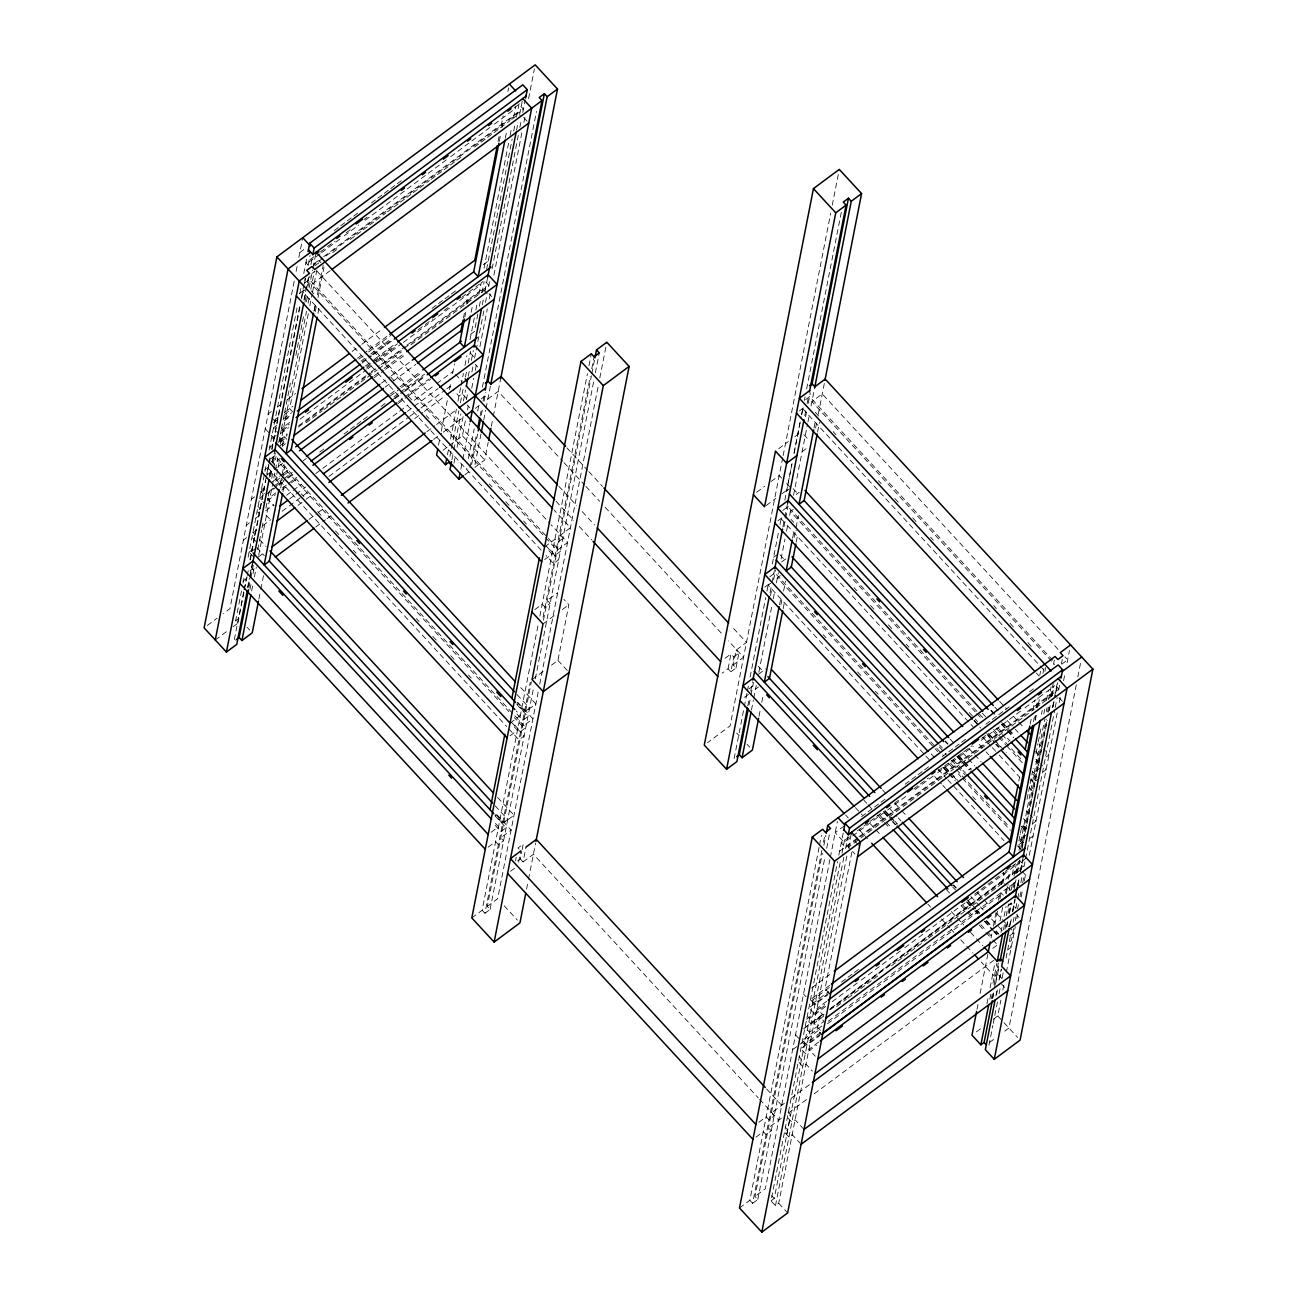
<?xml version="1.0" encoding="UTF-8"?>
<svg xmlns="http://www.w3.org/2000/svg" width="1297" height="1297" viewBox="0 0 1297 1297"><rect width="100%" height="100%" fill="white"/><g stroke="black" fill="none" stroke-linecap="round" stroke-linejoin="round"><path stroke-width="0.75" stroke-dasharray="5 3.75" d="M294.176 281.319L229.942 608.666L223.489 613.465M296.121 271.397L297.289 265.447M298.845 257.519L302.736 237.675M233.038 626.759L237.87 623.16L235.649 620.744L241.485 590.978M243.042 583.05L244.598 575.106M248.1 557.256L266.631 462.818M269.111 450.124L297.645 304.714M299.866 293.398L301.131 286.913M303.757 273.554L306.611 259.027M243.706 591.74L233.979 641.334L236.557 639.421M244.095 589.762L246.43 577.862M249.932 559.996L266.436 475.853M266.825 473.859L268.657 464.569M268.998 462.786L270.165 456.836M271.721 448.908L299.85 305.525M301.407 297.613L305.2 278.288M237.87 623.16L244.095 591.416M244.485 589.422L247.046 576.679M247.208 575.544L248.602 568.735M250.337 559.672L265.901 480.312M266.29 478.334L269.014 464.439M269.225 463.596L270.57 456.512M271.965 449.702L299.98 306.87M301.536 298.926L303.271 289.863M304.649 283.054L305.606 277.947M308.151 265.204L310.096 255.282M247.5 587.881L249.446 577.959M249.835 575.981L252.169 564.065M269.192 477.345L270.862 468.849M272.224 461.829L273.586 454.955M303.936 300.207L308.605 276.407M310.94 264.507L312.528 256.433M248.051 586.828L249.608 578.9M249.997 576.906L252.769 562.752M269.841 475.723L271.008 469.773M272.419 462.575L274.607 451.453M304.487 299.169L306.043 291.225M306.432 289.247L308.816 277.088M248.862 587.898L250.418 579.97M250.807 577.976L253.337 565.152M270.668 476.81L271.997 470.017M273.391 462.916L275.337 452.993M304.925 302.217L306.578 293.77M308.038 286.345L310.096 275.791M249.948 589.438L251.115 583.488M253.061 573.582L254.617 565.638M257.73 549.766L261.621 529.922M262.01 527.944L263.178 521.994M265.901 508.165L267.863 498.194M268.252 496.2L269.419 490.25M271.754 478.35L273.31 470.406M273.699 468.428L276.034 456.528M278.758 442.634L281.092 430.734M281.481 428.756L282.649 422.79M284.205 414.862L283.038 420.812L289.636 415.818M284.594 412.884L290.431 383.118M295.878 355.346L297.045 349.396M297.435 347.401L300.547 331.529M300.936 329.551L302.104 323.601M302.493 321.624L303.66 315.674M306.384 301.779L307.551 295.829M309.108 287.885L312.609 270.035M312.999 268.057L315.755 254.034M251.65 590.929L252.818 584.979M254.374 577.035L256.32 567.113M258.67 555.213L275.013 471.897M275.402 469.903L277.736 458.003M280.46 444.109L306.53 311.199M308.102 303.255L309.27 297.305M310.826 289.377L314.344 271.381M277.736 469.465L275.823 479.16L280.298 483.992L281.806 476.242M278.109 467.52L279.633 459.77M282.292 446.2L284.205 436.505L287.545 440.121M308.297 313.696L289.653 408.668L294.127 413.516M309.837 305.784L312.172 293.916M312.561 291.938L316.825 270.165M279.763 485.467L280.541 481.495M313.955 311.215L315.122 305.281M282.195 474.297L284.092 464.602M314.312 310.615L315.852 302.704M317.408 294.792L323.229 265.107M258.881 599.117L260.438 591.173M260.827 589.195L263.55 575.301M280.671 488.012L282.227 480.085M282.616 478.09L284.951 466.19M315.317 311.442L316.484 305.492M318.041 297.564L323.958 267.409M282.989 491.563L284.546 483.619M317.96 313.307L319.127 307.373M438.532 445.13L439.699 439.18M441.256 431.236L447.481 399.492M449.427 389.57L450.983 381.642M452.54 373.698L454.485 363.792M463.434 318.154L464.602 312.204M466.158 304.26L468.104 294.354M498.08 141.584L499.637 133.656M501.193 125.712L503.139 115.79M507.905 91.471L508.635 87.758M464.812 317.133L465.947 311.312M467.471 303.547L468.233 299.672L470.454 302.088M499.313 141.26L500.48 135.326M502.02 127.414L502.798 123.458M471.168 312.269L472.303 306.449M505.327 138.179L506.868 130.267M447.449 454.793L449.005 446.865M450.562 438.921L456.398 409.171M457.954 401.227L460.792 386.798M461.067 385.355L463.402 373.455M464.958 365.511L466.904 355.605M470.017 339.733L474.297 317.911M475.869 309.967L477.037 304.017M478.982 294.095L481.171 282.924L484.397 280.525L488.856 285.356L382.307 364.57M484.04 268.301L508.554 143.319M510.11 135.391L511.667 127.446M513.612 117.524L515.736 106.711M449.897 456.366L451.064 450.416M451.453 448.422L458.846 410.727M460.403 402.8L463.515 386.928M465.461 377.005L466.628 371.055M468.185 363.111L470.519 351.211M477.815 314.085L474.394 331.546L467.925 336.345M479.339 306.335L480.652 299.639M481.998 292.749L484.154 281.773M486.586 269.403L512.169 138.941M513.725 130.997L515.006 124.528M516.449 117.119L519.173 103.225M451.907 459.624L453.464 451.696M453.853 449.702L460.857 414.002M463.434 400.919L465.526 390.186M468.249 376.308L469.806 368.364M471.378 360.436L473.324 350.514M482.273 304.876L483.441 298.926M484.997 290.998L487.818 276.634M516.514 130.3L518.07 122.356M519.643 114.428L522.383 100.404M453.966 463.175L455.523 455.247M457.079 447.303L463.305 415.559M466.417 399.687L467.99 391.759M471.881 371.915L473.048 365.965M474.605 358.037L475.772 352.087M476.161 350.093L484.17 309.221M485.5 302.477L487.218 293.706L482.76 288.874L406.885 345.278M488.612 286.605L489.78 280.655M492.114 268.755L518.297 135.293M519.854 127.382L521.41 119.47M522.772 112.482L525.253 99.869M449.492 445.438L462.413 435.841L465.526 419.969M467.471 410.047L468.249 406.091M471.751 388.225L473.697 378.302M475.253 370.375L476.81 362.43M479.922 346.558L487.315 308.864M489.261 298.959L490.428 292.992M493.93 275.142L521.961 132.31M523.907 122.388L525.074 116.438M528.576 98.572L534.413 68.822M460.84 469.303L462.397 461.359M462.786 459.381L469.79 423.665M468.379 458.587L474.216 428.837M477.718 410.987L478.885 405.021M482.387 387.171L536.488 111.412M470 467.568L476.615 433.847M480.117 415.98L481.673 408.052M483.051 401.049L484.511 393.623M471.589 464.666L477.815 432.922M481.333 415.072L482.5 409.122M484.057 401.195L485.791 392.326M480.992 433.96L474.378 467.698L484.721 460.013L488.223 442.164M483.732 420.082L485.678 410.16M486.067 408.182L490.752 384.22M491.336 426.291L492.892 418.347M493.282 416.369L501.096 376.535M471.816 917.919L482.144 910.251L538.287 624.052M539.844 616.107L587.428 373.633M588.984 365.689L591.319 353.757M482.144 910.251L484.932 913.266L530.246 682.319M543.021 617.129L590.216 376.649M591.772 368.705L594.107 356.772M484.932 913.266L490.104 909.424L487.315 906.408L531.365 681.817M543.459 620.209L591.416 375.757M591.805 373.763L594.529 359.853M490.104 909.424L533.764 686.826M535.321 678.882L593.815 380.767M595.372 372.806L599.279 352.93M538.19 692.031L497.643 898.724L487.315 906.408M539.747 684.07L598.241 385.955M599.798 378.011L606.818 342.23M515.493 860.9L516.222 857.204M551.468 665.183L557.921 660.384L568.848 604.742L563.887 599.376M518.638 862.067L520.827 850.945M517.714 860.835L520.292 858.922L521.751 851.497M522.107 849.648L523.21 844.088L518.038 847.914L519.902 849.94M520.292 858.922L523.08 861.938L525.998 847.103M526.582 889.11L528.138 881.149M528.528 879.171L535.596 843.131M728.071 668.782L730.973 653.947L733.762 656.963L730.86 671.797L728.071 668.782L722.153 673.175M730.86 671.797L736.015 667.971L733.227 664.939L736.145 650.105L746.472 642.42L731.395 626.078M736.015 667.971L738.933 653.121L736.145 650.105M782.74 457.582L730.098 725.898L707.497 742.695M783.129 455.604L830.696 213.13M832.252 205.185L839.272 169.404M734.118 758.567L743.862 708.875M744.251 706.897L746.991 692.987M747.38 690.993L748.547 685.027M750.104 677.083L765.7 597.577M766.981 591.092L768.424 583.666M772.299 563.984L778.573 531.997M780.016 524.588L781.297 518.087M784.815 500.204L791.835 464.423M794.169 452.491L801.189 416.726M801.578 414.732L803.135 406.788M804.351 400.562L805.08 396.85M806.637 388.905L841.737 210.033M792.062 463.532L786.695 490.931L790.505 488.094M793.991 453.739L800.136 422.417M801.676 414.586L802.827 408.717M747.818 705.941L749.39 697.997M750.736 691.106L752.552 681.817M770.045 592.648L771.618 584.704M772.007 582.71L774.39 570.534M782.918 527.068L784.474 519.124M784.863 517.13L787.603 503.22M804.756 415.77L805.923 409.803M807.139 403.578L808.647 395.893M749.034 705.033L750.59 697.089M750.979 695.095L753.476 682.384M770.483 595.728L772.137 587.249M773.596 579.824L775.541 569.886M784.053 526.517L785.301 520.21M785.69 518.216L788.025 506.3M805.567 416.856L806.766 410.809M808.242 403.254L810.252 393.007M751.433 710.043L753.379 700.104M753.768 698.126L756.264 685.4M758.842 672.284L771.699 606.704M773.271 598.744L774.828 590.8M776.384 582.856L778.33 572.917M781.07 559.007L784.961 539.13M786.517 531.17L788.09 523.226M789.646 515.282L791.202 507.322M793.537 495.405L807.577 423.86M807.966 421.865L809.523 413.921M811.095 405.961L814.5 388.614M814.03 427.978L815.181 422.109M779.529 604.694L780.697 598.728M792.564 538.19L793.699 532.402L796.293 530.489M759.037 716.284L760.204 710.318M761.761 702.374L763.317 694.414M780.875 604.986L782.042 599.019M783.599 591.075L785.544 581.137M794.121 537.412L795.693 529.452M796.082 527.474L798.417 515.541M815.57 428.091L816.737 422.141M818.294 414.181L824.535 382.388M817.58 432.031L819.509 422.238M783.129 608.796L784.685 600.851M796.228 542.033L797.736 534.348M739.501 1207.977L749.828 1200.292L819.12 847.168M819.509 845.174L821.455 835.252M749.828 1200.292L752.617 1203.324L821.909 850.183M823.465 842.239L825.022 834.311M752.617 1203.324L757.788 1199.482L755 1196.45L822.33 853.248M823.887 845.304L825.832 835.381M757.788 1199.482L825.119 856.263M826.675 848.319L829.788 832.447M829.934 859.441L765.327 1188.782L755 1196.45M830.323 857.463L837.392 821.487M846.828 856.101L778.719 1203.276L775.476 1205.675L771.018 1200.844L837.586 861.597M838.851 855.145L843.439 831.701M786.712 1134.632L789.63 1119.781M771.018 1200.844L774.244 1198.444L840.424 861.176M841.98 853.248L845.222 836.727M775.476 1205.675L844.088 856.02M845.547 848.578L847.914 836.549M848.384 848.157L851.14 834.149M851.821 852.259L825.038 988.784L829.496 993.615M1018.81 780.989L1019.572 777.146M1030.207 724.066L1031.358 718.198M1032.898 710.367L1034.811 700.591M1039.805 675.137L1040.583 671.214M977.014 1009.358L978.181 1003.408M980.127 993.486L987.974 953.538M991.021 937.942L991.816 933.97M993.372 926.042L996.096 912.148M998.431 900.248L999.598 894.298M1001.543 884.376L1003.878 872.476M1033.45 721.699L1034.617 715.733M1036.173 707.805L1038.119 697.883M1042.918 673.435L1044.02 667.874M994.831 924.745L997.571 910.834M999.906 898.902L1001.462 890.958M1002.873 883.484L1004.98 873.076M1035.071 719.397L1035.849 715.425M1037.405 707.514L1038.184 703.558M1035.298 720.289L1036.449 714.42M1038.362 704.628L1039.902 696.797M1044.896 671.36L1045.658 667.436M1000.003 920.902L1002.727 906.992M1005.467 893.082L1006.245 889.11M1008.191 879.171L1009.747 871.211M1006.245 893.892L1008.077 884.619M1041.475 714.339L1042.253 710.367M986.952 1003.667L988.509 995.723M990.081 987.795L994.75 963.979M1000.976 932.235L1002.143 926.285M1004.089 916.363L1006.034 906.457M1009.147 890.585L1010.703 882.641M1012.26 874.713L1014.205 864.791M1018.875 840.975L1020.042 835.025M1020.431 833.047L1021.598 827.097M1027.046 799.325L1028.213 793.375M1028.602 791.381L1029.769 785.431M1030.158 783.453L1032.412 771.942M1035.995 753.687L1037.94 743.765M1038.33 741.787L1039.513 735.837M1039.902 733.843L1041.069 727.893M1043.793 714.015L1044.96 708.065M1046.517 700.121L1048.462 690.199M1053.521 664.421L1054.348 660.189M989.838 999.193L991.005 993.243M992.951 983.321L996.89 963.201M1003.456 929.754L1004.624 923.804M1006.18 915.86L1008.515 903.96M1011.238 890.066L1012.406 884.116M1013.962 876.188L1016.297 864.288M1019.02 850.394L1044.717 719.462M1046.274 711.518L1047.052 707.562M1048.608 699.618L1051.121 686.81M991.297 998.755L992.481 992.789M994.037 984.861L998.317 963.039M1004.932 929.317L1006.099 923.367M1008.045 913.445L1009.99 903.523M1013.103 887.651L1014.27 881.701M1015.827 873.756L1018.161 861.857M1020.739 848.708L1046.193 719.024M1047.554 712.021L1048.916 705.13M1050.635 696.359L1053.326 682.66M992.513 997.831L994.069 989.903M994.459 987.925L998.739 966.103M1006.521 926.415L1007.688 920.465M1009.244 912.537L1011.19 902.615M1014.319 886.743L1015.486 880.793M1017.043 872.849L1019.377 860.949M1022.101 847.054L1047.003 720.094M1048.56 712.15L1049.727 706.2M1051.672 696.278L1053.618 686.356M992.675 998.771L994.232 990.843M995.788 982.899L998.901 967.027M1006.683 927.355L1007.85 921.405M1009.406 913.461L1011.352 903.539M1013.946 890.309L1016.021 879.739M1017.415 872.686L1019.912 859.895M1021.955 849.503L1047.279 720.467M1049.208 710.561L1050.765 702.65M1052.224 695.241L1054.169 685.319M995.853 996.08L997.409 988.152M998.966 980.224L1001.138 969.443M1009.471 926.658L1011.028 918.714M1012.422 911.921L1014.919 898.87M1017.48 886.127L1019.037 878.182M1020.366 871.098L1023.187 856.733M1052.516 707.578L1054.072 699.634M1054.461 697.656L1057.768 680.52M1009.714 926.415L1011.287 918.471M1012.844 910.51L1014.789 900.572M1017.918 884.684L1019.085 878.718M1020.642 870.773L1022.587 860.835L1025.165 858.906M1053.034 706.281L1054.185 700.412M1055.726 692.582L1057.639 682.789M996.469 994.912L997.636 988.963M999.582 979.04L1001.527 969.118M1010.476 923.48L1011.255 919.524M1012.811 911.58L1015.146 899.68M1017.886 885.786L1019.442 877.858M1020.998 869.914L1022.944 860.008M1052.905 707.238L1054.072 701.288M1056.017 691.366L1057.574 683.438M1061.465 663.594L1062.308 659.362M988.963 1045.269L992.854 1025.424M993.243 1023.446L994.41 1017.497M994.799 1015.502L997.523 1001.624M999.079 993.68L1000.636 985.752M1002.192 977.808L1003.359 971.858M1006.083 957.98L1007.25 952.03M1007.639 950.036L1010.752 934.164M1013.087 922.264L1014.254 916.314M1015.81 908.386L1017.367 900.442M1017.756 898.464L1019.069 891.801M1020.869 882.592L1022.441 874.648M1023.998 866.72L1025.165 860.77M1025.554 858.776L1054.834 709.459M1055.223 707.481L1057.168 697.591M1058.628 690.15L1060.622 679.968M1013.719 928.539L1011.384 940.455L1007.51 943.341M1015.275 920.594L1016.054 916.606M1017.61 908.662L1018.404 904.69M1019.961 896.73L1021.128 890.78M1022.684 882.819L1024.241 874.875M993.356 1019.247L997.782 1015.94L1000.895 1000.084M1002.84 990.162L1004.008 984.212M1006.342 972.296L1015.308 926.674M1016.864 918.73L1017.642 914.774M1021.144 896.908L1022.701 888.98M1024.257 881.036L1025.814 873.108M1029.315 855.258L1057.331 712.41M1059.276 702.488L1060.849 694.56M1063.572 680.666L1064.74 674.716M1067.074 662.816L1069.474 650.527M1076.283 684.816L1008.936 1028.035L1002.484 1032.834M1077.839 676.888L1080.952 661.016M299.818 252.51L306.287 247.711M334.253 230.542L339.101 226.943M340.722 225.743L345.553 222.144M347.174 220.944L352.022 217.345M353.627 216.145L358.475 212.546M371.38 202.932L376.227 199.333M377.849 198.133L382.68 194.534M384.301 193.334L389.149 189.735M390.754 188.535L395.601 184.936M397.222 183.736L402.054 180.137M313.955 256.725L305.881 262.724L308.119 265.155M320.408 251.926L334.934 241.129M346.234 232.73L351.082 229.131M364.003 219.517L367.229 217.118M514.131 107.91L518.962 104.311L523.437 109.143L313.566 265.172M320.051 253.79L308.751 262.189L306.189 259.416M321.656 252.591L342.651 236.978M344.256 235.778L358.783 224.981M365.251 220.182L405.604 190.173M407.226 188.973L449.184 157.764M450.805 156.564L492.779 125.371M494.384 124.172L515.379 108.559M313.923 263.875L321.996 257.876M323.618 256.676L517.325 112.661L520.681 116.276M314.831 265.82L321.283 261.021M332.583 252.623L337.415 249.024M350.336 239.41L355.183 235.811M356.788 234.611L361.636 231.012M363.257 229.812L368.089 226.213M369.71 225.013L374.557 221.414M376.162 220.214L385.858 213.016M387.463 211.816L392.31 208.217M393.915 207.017L398.763 203.402M400.384 202.202L405.215 198.603M406.836 197.403L411.684 193.804M413.289 192.605L418.137 189.005M419.758 187.806L429.437 180.607M431.058 179.408L435.889 175.808M437.511 174.609L442.358 171.009M443.963 169.81L448.811 166.211M450.416 165.011L455.263 161.395M456.884 160.196L461.716 156.597M474.637 146.999L479.485 143.4M481.09 142.2L485.937 138.601M487.559 137.401L492.39 133.802M494.011 132.602L498.859 129.003M500.464 127.803L510.159 120.589M511.764 119.389L516.611 115.79M311.929 273.505L315.171 271.105M304.211 283.33L309.383 279.487L560.336 551.42L555.165 555.262L548.274 547.788M299.25 293.689L303.676 290.398M330.232 270.668L311.799 284.367L557.175 550.252L567.519 542.568L551.063 524.75M305.152 289.766L302.574 291.679L541.189 550.236M271.397 411.506L268.155 413.905L270.716 416.661M277.85 406.691L281.076 404.291M287.529 399.492L295.603 393.494M352.103 351.487L360.177 345.488M361.798 344.289L382.777 328.692M278.352 417.083L275.126 419.482L277.363 421.898M284.821 412.268L292.895 406.269M357.453 358.264L367.148 351.065M368.753 349.866L388.127 335.469M483.376 264.653L488.223 261.054M273.327 422.741L278.158 419.142M284.627 414.343L291.079 409.528M358.88 359.123L366.954 353.124M368.559 351.925L391.159 335.129M283.54 418.769L291.614 412.77M361.036 361.15L369.094 355.151M370.715 353.951L391.694 338.355M432.063 308.346L436.894 304.746M438.516 303.547L443.363 299.947M444.968 298.748L449.816 295.149M451.421 293.949L456.268 290.35M276.715 425.416L273.489 427.815L277.947 432.663M362.285 361.814L370.342 355.816M371.963 354.616L392.942 339.003M284.432 420.714L290.885 415.915M361.928 363.095L371.607 355.897M373.228 354.697L392.586 340.3M289.62 422.4L281.546 428.399L286.653 433.928M365.495 365.997L373.568 359.999M375.173 358.783L396.169 343.186M281.19 430.264L289.247 424.249M366.743 366.646L397.417 343.835M276.148 435.354L271.316 438.953L273.537 441.369M282.616 430.555L289.069 425.756M366.548 368.137L374.622 362.139M376.243 360.939L397.222 345.342M418.201 329.73L432.744 318.932M444.044 310.534L448.875 306.935M461.797 297.337L479.55 284.124M280.638 433.603L288.696 427.605M299.996 419.207L366.192 370.002M367.797 368.802L375.871 362.787M377.492 361.587L401.697 343.592M403.318 342.392L480.798 284.789M272.905 444.903L269.679 447.303L273.019 450.918M279.358 440.105L287.431 434.106M298.732 425.692L369.758 372.888M371.364 371.688L379.437 365.689M381.059 364.489L405.264 346.477M279.001 441.385L287.075 435.387M298.375 426.989L375.854 369.369M280.249 442.034L285.097 438.435M306.076 422.838L310.923 419.239M312.528 418.039L322.223 410.841M323.828 409.641L328.676 406.042M330.297 404.842L335.129 401.227M336.75 400.027L341.597 396.428M343.202 395.228L348.05 391.629M349.671 390.429L359.35 383.231M360.971 382.031L365.803 378.432M367.424 377.232L377.103 370.034M378.724 368.834L401.324 352.022M411.003 344.824L485.256 289.62M280.136 445.746L286.037 441.369M374.411 375.66L382.485 369.661M384.09 368.461L405.086 352.849M282.211 446.136L285.437 443.736M374.217 377.719L383.912 370.52M385.517 369.321L406.512 353.724M270.927 458.603L274.802 455.717L525.755 727.633L520.6 731.476L512.331 722.51M264.685 469.919L269.111 466.628M280.184 458.392L277.234 460.597L508.894 711.615M381.545 383.037L389.651 377.005M391.272 375.806L410.711 361.344M267.247 474.783L276.926 467.585M278.547 466.385L285 461.586M385.096 387.171L391.548 382.372M393.169 381.172L415.77 364.376M264.523 487.559L261.297 489.958L264.653 493.59M272.597 481.56L282.292 474.362M283.897 473.162L290.366 468.363M390.446 393.948L398.519 387.949M400.125 386.749L421.12 371.153M251.423 499.232L254.65 496.832M261.102 492.033L264.329 489.634M275.629 481.219L282.098 476.421M283.703 475.221L290.171 470.422M303.076 460.824L306.303 458.425M390.251 396.007L399.93 388.808M401.551 387.608L422.53 372.012M274.559 485.662L282.633 479.647M284.238 478.447L292.311 472.448M319.759 452.053L324.607 448.454M343.964 434.041L348.812 430.442M350.433 429.242L355.265 425.643M356.886 424.443L361.733 420.844M363.338 419.644L368.186 416.045M381.091 406.447L385.939 402.848M394.012 396.833L398.86 393.234M400.465 392.034L424.686 374.039M262.886 495.908L259.659 498.307L264.118 503.139M269.354 491.109L285.486 479.112M287.107 477.912L293.56 473.113M393.656 398.698L403.335 391.499M404.956 390.3L424.314 375.887M265.755 494.805L286.75 479.193M288.356 477.993L293.203 474.394M394.904 398.779L402.978 392.78M404.599 391.581L425.578 375.984M275.791 492.892L267.717 498.891L274.089 505.798M282.243 488.094L296.77 477.28M398.471 401.681L403.318 398.082M404.94 396.866L429.145 378.87M267.36 500.739L275.418 494.741M281.887 489.942L289.961 483.943M291.566 482.743L298.018 477.945M398.114 403.529L406.188 397.531M407.793 396.331L430.393 379.518M246.333 525.204L249.559 522.788M256.012 517.989L259.238 515.59M265.69 510.791L273.764 504.792M286.686 495.195L291.533 491.595M293.138 490.396L301.212 484.397M315.738 473.583L398.066 412.381M399.687 411.181L407.761 405.183M414.213 400.384L435.192 384.771M436.813 383.572L452.961 371.574M289.555 498.956L294.403 495.357M296.008 494.157L305.703 486.959M407.404 411.344L438.062 388.533M243.414 540.038L246.641 537.639M253.093 532.84L256.336 530.441M262.788 525.642L270.862 519.627M282.162 511.229L301.536 496.832M303.141 495.632L309.594 490.833M328.968 476.421L408.069 417.618M409.69 416.418L419.369 409.22M420.99 408.02L445.195 390.008M446.817 388.808L450.043 386.409L453.869 390.559M298.034 505.327L304.519 500.512M306.141 499.296L312.626 494.481M414.7 418.591L422.806 412.559M424.427 411.36L445.487 395.698M249.105 552.1L252.331 549.701L249.786 546.945M251.618 551.371L255.493 548.501M258.298 557.045L264.199 552.652M308.994 519.367L317.068 513.369M318.673 512.169L325.142 507.354M426.826 431.755L434.9 425.74M436.522 424.541L457.501 408.944M250.013 570.793L252.607 568.864L255.396 571.896M481.187 398.925L485.062 396.039L487.85 399.054L498.178 391.386L562.606 461.197M242.847 581.218L248.748 576.825M315.771 527.004L325.45 519.805M327.071 518.605L331.902 515.006M433.603 439.391L441.677 433.393M443.298 432.193L464.277 416.58M475.302 408.393L479.728 405.102M207.342 625.478L217.037 618.264M443.039 450.237L447.887 446.638M235.649 620.744L238.875 618.345L236.33 615.572M215.27 639.956L226.57 631.558M464.796 474.832L469.222 471.541L466.434 468.509M544.594 546.929L554.921 539.26L557.71 542.276L562.882 538.433L560.093 535.418L570.421 527.733L553.981 509.899M544.643 559.574L552.019 554.095L546.54 548.145M805.648 399.606L809.555 396.59L1054.947 662.654M799.406 410.922L803.832 407.631M534.818 609.671L542.195 604.175L544.983 607.191L550.139 603.364L547.35 600.333L557.694 592.648M543.005 623.938L555.927 614.34M562.379 609.541L568.848 604.742M778.703 448.713L788.381 441.515M794.834 436.716L799.682 433.117M802.113 451.68L808.031 447.287M756.621 492.276L764.695 486.278M771.148 481.479L779.221 475.48L781.702 478.155M532.094 679.596L545.016 669.998M766.17 505.571L775.849 498.356M782.302 493.557L787.149 489.958M796.245 494.465L799.195 492.276M782.788 510.467L787.96 506.624L982.672 717.598M777.843 520.827L782.269 517.535M793.342 509.299L790.392 511.504L975.441 712.021M510.029 723.159L520.356 715.474L516.238 711.015M510.061 735.804L517.438 730.308L511.958 724.375M773.612 557.305L777.487 554.419M781.767 561.877L786.193 558.585M769.786 576.776L774.941 572.934L943.616 755.697M764.825 587.136L769.251 583.845M780.324 575.625L777.373 577.813L937.763 751.612M770.726 583.212L768.148 585.125L924.485 754.53M491.141 832.252L498.518 826.773L493.038 820.823M725.072 658.325L730.973 653.947M733.762 656.963L738.933 653.121M488.223 847.103L495.6 841.607L498.388 844.639L503.56 840.796L500.772 837.765L511.099 830.096L496.021 813.754M733.227 664.939L743.554 657.255L728.476 640.929M758.453 674.278L765.83 668.782M748.872 688.966L752.746 686.097L755.535 689.112L758.486 686.924M510.532 871.276L514.958 867.985M523.08 861.938L533.407 854.253L758.226 1097.862M744.462 697.348L750.379 692.955M844.25 825.897L835.203 832.625L844.12 842.288L908.694 794.283M1061.757 664.177L1067.658 659.8L1064.918 656.817M861.565 816.656L866.412 813.057M868.017 811.857L872.865 808.242M874.486 807.042L879.317 803.443M880.939 802.243L885.786 798.644M905.144 784.247L909.991 780.648M911.613 779.448L916.444 775.849M918.065 774.649L922.913 771.05M924.518 769.851L929.365 766.235M942.287 756.637L947.118 753.038M948.739 751.838L953.587 748.239M955.192 747.04L960.039 743.44M961.644 742.241L966.492 738.642M985.866 724.229L990.713 720.629M992.318 719.43L997.166 715.831M998.787 714.631L1003.619 711.032M1005.24 709.832L1010.087 706.233M1029.445 691.836L1034.293 688.237M849.324 836.841L841.267 842.839L845.725 847.671L1058.806 689.242L1055.466 685.627M857.398 830.842L862.246 827.243M863.867 826.027L868.698 822.428M870.319 821.228L875.167 817.629M876.772 816.429L881.62 812.83M894.525 803.232L899.372 799.633M913.899 788.835L918.746 785.236M920.367 784.02L928.425 778.022M938.12 770.823L942.968 767.224M944.573 766.024L949.42 762.425M951.025 761.226L955.873 757.626M957.494 756.427L962.325 752.827M963.947 751.628L972.02 745.629M981.699 738.415L986.547 734.815M915.147 789.484L936.142 773.887M937.747 772.688L973.269 746.278M981.343 740.279L1023.317 709.07M1024.922 707.87L1050.748 688.675M857.382 837.975L839.629 851.189L842.969 854.804M858.987 836.776L1052.71 692.76L1056.05 696.392M942.222 777.519L848.595 847.119L854.966 854.026M943.827 776.319L953.522 769.121M955.127 767.921L959.975 764.306M961.58 763.106L966.427 759.507M968.048 758.307L972.88 754.708M974.501 753.508L979.348 749.909M980.954 748.709L985.801 745.11M987.422 743.911L997.101 736.712M998.722 735.512L1003.554 731.913M1005.175 730.714L1010.023 727.114M1011.628 725.915L1016.475 722.299M1018.08 721.1L1022.928 717.5M1024.549 716.301L1034.228 709.102M1035.849 707.903L1040.68 704.303M1042.302 703.104L1047.149 699.505M1048.754 698.305L1053.602 694.706M1046.063 757.059L1049.014 754.87L1043.518 748.92M1039.805 768.375L1035.93 771.261L1033.142 768.246M1043.145 771.893L1046.095 769.705L1040.616 763.755M811.614 988.006L830.988 973.609M1033.044 823.368L1035.995 821.179L1030.515 815.229M1026.802 834.701L1022.928 837.57L1020.139 834.555M829.885 985.185L810.512 999.582L814.97 1004.413L827.891 994.815M1018.745 844.752L1023.592 841.153M811.192 1000.992L830.631 986.531M1030.142 838.219L1033.093 836.014M812.457 1003.667L828.605 991.67M841.526 982.072L846.357 978.473M847.979 977.273L852.826 973.674M854.431 972.474L859.279 968.875M828.248 993.534L808.874 1007.931L813.332 1012.762L824.633 1004.364M826.611 1001.3L816.932 1008.515L823.303 1015.421M824.438 1005.856L806.685 1019.053L811.144 1023.9L824.065 1014.286M974.566 894.233L979.413 890.634M981.035 889.434L1003.635 872.638M1005.24 871.438L1010.087 867.839M1011.709 866.639L1019.766 860.641L1024.241 865.472L830.518 1009.488M825.703 1006.504L809.555 1018.518L807.01 1015.746M832.155 1001.706L859.603 981.31M861.208 980.11L903.182 948.901M904.803 947.702L1016.183 864.888M822.801 1014.205L805.048 1027.402L809.506 1032.234L824.033 1021.436L819.574 1016.605L817.029 1029.591L821.487 1034.422M830.874 1008.207L1018.129 868.974L1021.485 872.605M803.605 1028.813L822.979 1014.416M829.432 1009.617L1002.159 881.182L1005.986 885.332M823.692 1016.151L814.013 1023.349L820.385 1030.256M836.614 1006.537L846.293 999.339M847.914 998.139L852.761 994.54M854.366 993.34L859.214 989.741M860.835 988.541L865.666 984.942M867.288 983.742L872.135 980.143M873.74 978.943L878.588 975.344M891.493 965.746L896.34 962.131M897.962 960.931L902.793 957.332M904.414 956.132L909.262 952.533M910.867 951.333L915.714 947.734M917.336 946.534L927.015 939.336M928.636 938.136L933.467 934.537M935.088 933.337L939.936 929.738M941.541 928.539L946.388 924.939M947.994 923.723L952.841 920.124M954.462 918.924L959.294 915.325M960.915 914.126L970.594 906.927M972.215 905.728L977.063 902.128M978.668 900.929L983.515 897.329M985.136 896.13L989.968 892.531M991.589 891.331L996.436 887.732M998.042 886.532L1002.889 882.917M1015.794 873.319L1020.642 869.72L1027.013 876.626M821.876 1025.992L802.503 1040.389L806.961 1045.22L819.882 1035.622M828.329 1021.193L1015.583 881.96L1020.058 886.791M792.629 1049.646L798.66 1045.171M800.168 1044.053L821.001 1028.553M827.486 1023.738L999.257 896.032M820.596 1032.477L804.464 1044.49L801.903 1041.718M820.239 1034.341L800.865 1048.738L805.324 1053.569L816.624 1045.171M818.602 1042.123L808.923 1049.322L815.294 1056.228M1008.174 905.695L1011.401 903.296L1015.859 908.127M758.826 1122.31L766.203 1116.83L768.991 1119.846L774.163 1116.004L771.375 1112.988L784.928 1102.904M791.397 1098.105L810.755 1083.692M992.756 948.383L997.182 945.091M1009.731 935.769L1014.157 932.478L1010.055 928.02M755.924 1137.145L763.301 1131.665L766.089 1134.68L771.245 1130.838L768.456 1127.823L782.026 1117.738M788.479 1112.939L807.853 1098.543M814.305 1093.744L995.756 958.84M1008.304 949.501L1011.255 947.313L1008.515 944.346M976.382 1031.861L980.808 1028.57M989.562 1042.431L996.031 1037.632M1058.06 649.392L822.282 393.915L811.954 401.6L1054.591 664.502M815.359 412.316L819.477 416.953M833.177 431.625L835.933 434.771M878.442 480.668L881.182 483.635M894.898 498.502L898.999 503.106M912.715 517.811L916.817 522.415M930.549 537.136L933.256 540.233M993.632 605.488L996.323 608.569M1010.087 623.306L1014.141 627.878M1027.921 642.631L1031.958 647.187M802.746 408.766L1038.621 664.356M1039.983 665.831L1045.479 671.781M523.664 117.541L527.49 121.675M1036.352 673.062L1039.092 676.029M1059.033 697.64L1064.14 703.169M803.783 434.592L808.728 439.975M999.663 701.385L1006.521 708.811M1013.362 716.236L1017.48 720.694M1018.842 722.186L1024.338 728.12M1039.416 744.462L1042.156 747.429M793.148 488.629L797.266 493.103M994.734 707.06L1000.23 713.01M1007.088 720.435L1013.946 727.86M1015.308 729.352L1018.048 732.319M1035.881 751.644L1041.361 757.594M1035.8 751.693L1041.296 757.643M786.663 483.538L790.376 487.559M991.265 710.286L996.745 716.236M1003.602 723.661L1007.72 728.12M1009.082 729.595L1014.562 735.545M1036.498 759.312L1039.237 762.279M990.697 710.561L996.177 716.495M1001.657 722.445L1007.153 728.379M1008.515 729.871L1013.995 735.804M1035.93 759.572L1038.67 762.539M1001.916 724.277L1012.892 736.161M1001.3 724.293L1013.67 737.701M1035.573 761.42L1039.724 765.927M997.863 727.763L1001.981 732.221M1007.461 738.155L1010.201 741.138M982.429 713.285L987.909 719.219M996.128 728.136L1008.515 741.544M993.632 729.481L1022.458 760.723M1032.055 771.115L1038.913 778.557L1033.758 782.383L1030.969 779.367M976.819 713.512L980.937 717.971M993.275 731.33L997.377 735.788M998.755 737.28L1005.613 744.705M1006.975 746.197L1023.43 764.014M1033.028 774.406L1035.768 777.389M791.024 519.384L793.813 522.399M854.107 587.736L856.863 590.719M870.563 605.569L874.681 610.044M888.396 624.878L892.514 629.353M906.214 644.204L908.954 647.171M969.281 712.523L977.533 721.472M988.46 733.324L1006.326 752.665M989.287 734.896L996.145 742.322M997.506 743.797L1000.246 746.78M1031.002 780.097L1037.276 786.89M974.387 720.321L978.505 724.78M986.725 733.697L994.961 742.597M996.323 744.089L999.063 747.056M973.836 720.597L980.678 728.022M987.536 735.448L994.394 742.873M995.756 744.365L998.512 747.331M781.151 518.816L973.139 726.839M982.753 737.247L990.973 746.164M992.351 747.639L997.831 753.589M999.209 755.081L1019.766 777.357M1029.38 787.765L1032.12 790.732M979.138 744.348L984.634 750.282M985.996 751.774L988.736 754.741M968.827 748.401L981.164 761.761M1026.397 810.787L1029.137 813.754M780.032 554.824L785.042 560.255M950.198 739.209L955.678 745.143M962.536 752.584L974.874 765.943M1023.463 818.585L1028.472 824.033M945.351 740.96L948.091 743.927M959.067 755.811L963.168 760.269M964.546 761.744L971.404 769.17M1023.495 825.622L1026.235 828.588M944.783 741.219L947.523 744.186M958.499 756.07L962.601 760.528M963.979 762.02L970.837 769.445M1022.928 825.881L1025.668 828.864M957.364 756.41L969.702 769.786M1021.825 826.254L1024.565 829.221M956.764 756.443L969.118 769.834M1021.193 826.254L1026.721 832.252M939.628 745.062L942.368 748.029M953.327 759.912L961.547 768.829M962.925 770.321L965.665 773.288M939.255 746.91L946.129 754.368M951.593 760.285L965.325 775.168M950.458 763.122L1009.455 827.032M1020.382 838.867L1025.911 844.866M948.723 763.495L952.841 767.937M958.321 773.887L961.061 776.854M962.439 778.346L1010.412 830.323M1020.009 840.732L1022.749 843.698M823.271 634.736L826.027 637.735M839.726 652.569L843.861 657.044M857.544 671.878L861.678 676.353M875.378 691.204L878.134 694.171M945.302 766.965L957.656 780.356M972.718 796.666L975.49 799.665M1017.95 845.676L1019.815 847.703M944.735 767.03L951.593 774.455M952.955 775.946L957.073 780.405M1017.723 846.114L1022.895 851.724M931.23 753.962L936.71 759.896M943.567 767.321L954.527 779.205M943 767.597L955.338 780.972M925.847 756.005L929.965 760.464M938.201 769.38L946.421 778.297M947.799 779.789L1004.024 840.699M489.082 293.754L491.644 296.527M934.602 776.498L941.46 783.923M942.822 785.415L945.578 788.381M1007.266 886.71L1011.093 890.861M1001.057 892.774L1003.294 895.189M1016.459 914.677L1019.004 917.433M566.886 447.838L587.46 470.114M588.822 471.605L602.538 486.456M882.56 789.873L888.04 795.823M894.898 803.248L900.377 809.182M901.755 810.674L907.235 816.607M977.144 892.368L982.64 898.318M984.001 899.794L989.481 905.744M996.339 913.169L1008.677 926.528M470.195 352.865L474.67 357.713M758.194 666.123L763.787 672.186M889.953 808.89L896.811 816.332M898.189 817.807L900.929 820.79M970.869 896.567L979.089 905.484M980.467 906.96L983.207 909.943M991.443 918.86L998.301 926.285M998.836 926.869L1002.597 930.938M475.253 364.246L477.815 367.019M563.984 462.672L584.542 484.965M585.92 486.44L599.619 501.291M605.099 507.24L722.996 634.979M885.138 810.657L893.357 819.574M894.735 821.05L897.475 824.033M953.668 884.927L956.424 887.894M967.384 899.778L975.603 908.694M976.981 910.186L979.721 913.153M986.579 920.578L990.681 925.037M996.177 930.97L998.917 933.953M884.57 810.933L896.908 824.292M953.117 885.203L955.857 888.169M968.194 901.528L975.036 908.97M976.414 910.445L979.154 913.412M986.012 920.854L990.13 925.296M995.61 931.246L998.35 934.213M883.419 811.257L891.655 820.158M893.017 821.65L895.757 824.616M967.076 901.885L973.934 909.327M975.295 910.802L978.035 913.785M984.893 921.21L993.129 930.127M993.664 930.711L997.425 934.78M884.197 812.781L891.055 820.207M892.433 821.698L895.173 824.665M952.744 887.051L955.516 890.05M966.46 901.901L973.35 909.375M974.679 910.818L977.452 913.834M984.277 921.21L992.545 930.176M993.875 931.619L996.663 934.634M879.398 814.775L884.878 820.709M886.256 822.201L891.736 828.135M963.023 905.371L967.14 909.829M968.502 911.321L973.998 917.255M980.84 924.68L986.32 930.63M987.698 932.121L991.816 936.564M863.948 800.281L866.704 803.248M868.066 804.74L872.184 809.198M877.664 815.132L883.16 821.082M884.522 822.557L890.018 828.507M946.21 889.402L950.344 893.892M961.288 905.744L972.296 917.676M979.105 925.053L984.634 931.035M985.963 932.478L991.492 938.477M992.821 939.903L996.971 944.411M455.506 374.33L461.878 381.237M558.877 486.343L576.711 505.668M582.191 511.602L594.529 524.977M855.355 807.593L862.213 815.019M870.449 823.935L874.551 828.394M875.929 829.869L880.031 834.328M951.317 911.58L963.655 924.939M970.513 932.365L982.85 945.74M466.661 398.519L462.202 393.672L458.96 396.088L455.15 391.937M1002.03 978.619L997.571 973.788L994.345 976.187L981.31 962.066M467.26 405.053L469.806 407.825M555.975 501.193L573.793 520.502M579.273 526.436L591.61 539.811M845.595 815.002L848.335 817.985M859.311 829.869L867.531 838.77M927.841 904.139L930.581 907.106M941.557 918.989L949.777 927.89M951.155 929.382L953.895 932.348M960.753 939.774L973.09 953.149M1001.349 983.774L1007.737 990.681M318.77 260.275L321.007 262.691M855.274 841.591L858.614 845.222M317.035 271.17L549.685 523.258M462.413 435.841L484.721 460.013M736.664 733L739.29 735.853M747.153 744.381L749.779 747.218M997.782 1015.94L1002.743 1021.323M1003.975 1022.668L1017.61 1037.438M311.069 290.771L313.858 293.787M374.152 359.123L376.908 362.106M390.608 376.941L394.726 381.415M408.425 396.266L412.559 400.724M426.259 415.575L428.999 418.558M489.326 483.911L492.082 486.91M505.765 501.728L509.916 506.219M523.599 521.037L526.371 524.053M546.15 546.167L558.699 559.769L553.527 563.611L546.005 555.456M557.921 660.384L567.843 671.133M271.981 418.039L277.088 423.568M520.778 687.621L535.856 703.947L525.512 711.631L517.292 702.715M803.54 994.005L806.086 996.761M279.876 437.592L285.486 443.671M517.033 694.56L529.581 708.162L524.41 712.004L516.887 703.849M265.253 428.74L274.17 438.402M517.86 702.455L532.937 718.797L522.61 726.466L514.39 717.565M516.936 704.579L527.944 716.511L522.772 720.354L515.882 712.88M271.008 461.035L275.126 465.493M301.18 493.735L303.92 496.702M317.635 511.569L321.769 516.044M335.469 530.878L339.603 535.353M353.287 550.204L356.043 553.187M416.369 618.539L419.109 621.522M432.809 636.373L436.943 640.831M450.643 655.682L454.777 660.157M468.46 674.991L471.233 677.991M511.569 722.397L524.118 735.983L518.962 739.825L507.986 727.941M795.531 1034.811L800.638 1040.34M267.993 467.909L506.608 726.45M799.001 1056.552L801.546 1059.325L798.32 1061.724L802.778 1066.556L806.004 1064.156L812.376 1071.063M260.713 491.287L263.259 494.06M257.795 506.138L260.34 508.894L257.114 511.294L259.351 513.709M266.08 515.104L271.186 520.632M252.704 532.11L255.25 534.867L252.023 537.266L256.482 542.097M259.708 539.698L266.08 546.604M497.562 797.428L514.017 815.246L503.69 822.93L495.454 814.013M766.624 1088.961L781.702 1105.303M788.073 1112.21L790.635 1114.966L787.392 1117.366L791.867 1122.213L795.093 1119.797L804.01 1129.476M256.79 547.529L264.312 555.7M495.195 805.859L507.743 819.461L502.588 823.303L495.049 815.148M759.604 1099.353L778.8 1120.138M785.171 1127.044L787.717 1129.817L784.49 1132.216L788.949 1137.047L792.175 1134.648L799.827 1142.933M495.097 815.878L506.106 827.81L500.95 831.653L492.665 822.687M250.224 553.316L253.564 556.932M247.16 627.31L249.705 630.083M504.193 905.825L517.325 920.043M771.699 1195.688L774.244 1198.444M778.719 1203.276L787.636 1212.954"/><path stroke-width="1.5" d="M500.674 378.675L557.499 89.023L535.191 64.85L276.91 256.887L204.115 627.878L226.424 652.051L236.767 644.366L247.273 590.8M215.27 639.956L288.064 268.965L310.664 252.169M226.424 652.051L299.218 281.06L309.545 273.375L306.757 270.343L311.929 266.501L314.717 269.533L542 100.55L539.212 97.518L544.383 93.676L547.172 96.708L490.736 384.366M308.07 251.602L309.707 243.252L522.788 84.824L527.247 89.655L525.609 98.005M312.853 254.763L314.166 248.084L527.247 89.655M252.72 563.028L269.063 479.695M274.607 451.453L303.709 303.125M236.557 639.421L239.134 637.508L248.473 589.892M239.134 637.508L241.923 640.523L250.872 594.885M278.985 489.455L264.166 564.973L269.338 561.131L282.6 493.557M313.566 313.193L286.005 453.674L291.177 449.832L317.181 317.262M258.492 601.095L252.25 632.839L241.923 640.523M437.754 449.086L436.586 455.052L445.503 464.715L448.73 462.316L452.069 465.931M460.711 332.048L463.045 320.132M474.718 260.616L497.302 145.556M464.423 319.062L459.851 342.343L464.326 347.174L470.406 316.144M389.749 334.269L473.681 271.851L498.923 143.237M504.938 140.157L478.155 276.683L473.681 271.851M445.503 464.715L446.671 458.765M451.518 461.619L449.962 469.546L458.879 479.209L463.321 475.918M466.304 386.23L467.86 378.286M473.989 347.126L481.495 308.848M487.721 277.104L516.125 132.278M458.879 479.209L460.046 473.259M470.179 421.687L531.673 108.218L522.756 98.556M477.782 427.897L479.728 417.974M485.175 390.186L542 100.55M478.204 430.944L480.555 419.044M487.948 381.35L544.383 93.676M481.382 431.982L483.343 422.06M488.612 440.169L490.947 428.269M490.039 809.701L504.857 734.183M511.861 698.402L539.422 557.921M535.937 841.413L629.126 366.403L606.818 342.23L596.49 349.914L599.279 352.93L594.107 356.772L591.319 353.757L580.991 361.441L471.816 917.919L494.125 942.092L519.951 922.897L525.788 893.082M594.934 357.859L596.49 349.914M494.125 942.092L603.3 385.614L629.126 366.403M824.924 380.394L861.581 193.577L839.272 169.404L813.446 188.616L704.271 745.094L726.579 769.267L736.907 761.582L747.429 707.919M726.579 769.267L835.754 212.789L846.082 205.104L843.293 202.073L848.465 198.23L851.254 201.262L814.597 388.079M752.892 680.098L769.267 596.636M774.731 568.799L782.529 529.063M787.603 503.22L803.978 419.742M809.425 391.921L846.082 205.104M736.696 756.654L739.29 754.724L748.256 709.021M811.809 385.063L848.465 198.23M739.29 754.724L742.079 757.74L751.044 712.037M813.641 429.939L799.049 504.322L804.14 500.545L817.191 433.976M779.14 606.672L764.322 682.19L769.478 678.363L782.74 610.79M792.191 540.103L786.16 570.907L791.316 567.065L795.855 543.962M758.648 718.262L752.406 750.071L742.079 757.74M1070.576 644.949L1060.233 652.634L1063.021 655.666L1057.866 659.492L1055.077 656.477L827.778 825.459L830.566 828.491L825.411 832.334L822.622 829.302L812.279 836.987L739.501 1207.977L761.809 1232.15L787.636 1212.954L860.414 841.948L851.497 832.285L851.14 834.149M826.221 833.404L827.778 825.459M761.809 1232.15L834.587 861.159L1092.885 669.122L825.184 379.081L814.856 386.749L812.068 383.734L809.49 385.647M843.78 830.031L845.077 823.368L1058.174 664.939L1062.632 669.771L1060.995 678.12M848.238 834.879L849.551 828.199L1062.632 669.771M1012.017 815.635L1018.064 784.847M1025.214 749.52L1029.818 726.028M976.625 1011.352L971.956 1035.152L980.872 1044.815L984.115 1042.415L992.286 1000.749M988.298 951.82L990.243 941.914M1009.714 842.71L1032.671 725.655M831.49 983.985L1009.066 851.951L1033.904 725.331M1040.307 720.273L1013.524 856.798L1009.066 851.951M980.872 1044.815L988.671 1005.143M984.228 947.215L997.263 961.353L1002.678 933.727M1000.068 961.077L1005.905 931.327M995.075 1000.052L985.347 1049.646L994.264 1059.325L1020.091 1040.113L1092.885 669.122M1009.082 928.636L1001.689 966.33L1010.639 975.847L804.01 1129.476M1015.178 897.54L1017.253 886.97M1023.09 857.22L1051.51 712.393M994.264 1059.325L1067.058 688.334L1058.125 678.655M525.982 96.156L312.885 254.585L308.427 249.754M318.981 251.634L315.755 254.034L316.128 252.185L552.603 508.424M336.734 238.437L339.976 236.038M356.108 224.024L362.576 219.225M401.308 190.432L404.534 188.033M422.303 174.819L425.529 172.42M443.282 159.223L448.13 155.624M467.504 141.211L470.73 138.811M488.483 125.614L491.709 123.215M507.857 111.218L511.083 108.818M547.172 96.708L557.499 89.023M331.854 269.468L528.754 123.069M302.055 388.695L348.877 353.886M384.398 327.493L474.783 260.275M300.953 400.27L355.848 359.464M297.353 411.1L360.307 364.295M394.207 339.101L491.06 267.085M296.073 417.602L363.873 367.197M397.774 341.986L488.175 274.769L497.091 284.448L406.691 351.649M305.395 412.251L308.621 409.852M345.748 382.242L352.217 377.443M411.943 333.037L415.17 330.638M432.922 317.441L437.77 313.842M457.144 299.429L460.37 297.029M293.706 435.662L372.79 376.86M295.667 446.881L379.924 384.236M412.333 360.144L494.189 299.283M299.526 450.789L383.474 388.37M417.375 363.16L460.954 330.767M306.497 456.366L388.824 395.147M422.725 369.937L461.473 341.143M310.956 461.197L393.299 399.979M427.199 374.784L477.231 337.577M312.917 465.283L396.866 402.881M430.766 377.67L474.345 345.261L483.262 354.94L439.683 387.333M349.687 439.537L352.914 437.138M369.061 425.14L372.288 422.725M435.241 375.919L438.467 373.52M454.615 361.523L461.067 356.724M279.876 506.154L287.934 500.156M323.456 473.745L405.783 412.543M276.974 520.989L294.792 507.743M328.822 482.435L411.457 420.99M447.108 394.483L480.36 369.775M485.386 383.118L487.964 381.205L490.752 384.22L501.096 376.535L565.524 446.346M271.867 546.961L307.373 520.567M341.273 495.357L425.221 432.955M459.122 407.744L485.597 388.062M275.402 557.013L314.15 528.203M348.05 502.993L431.998 440.591M465.899 415.38L472.351 410.582L554.597 499.702M851.254 201.262L861.581 193.577M809.685 390.592L799.357 398.276L1051.121 671.068M796.958 455.523L786.63 463.207L775.476 451.113L764.549 506.77L753.395 494.676M569.075 672.478L543.248 691.674L532.094 679.596L543.005 623.938L531.851 611.86M520.827 850.945L510.499 858.63L755.875 1124.499M525.998 847.103L536.326 839.418L765.262 1087.486M1062.356 671.441L1081.73 657.044M1061.351 676.256L848.27 834.684L843.812 829.853M865.666 823.336L868.893 820.936M886.645 807.739L889.872 805.34M907.641 792.143L912.472 788.527M931.846 774.131L935.072 771.731M972.199 744.121L978.668 739.322M1017.399 710.529L1020.642 708.113M1038.394 694.916L1041.621 692.517M857.512 856.798L1064.14 703.169M834.214 971.194L1010.168 840.375L956.7 782.448M829.496 993.615L1024.825 848.384M828.232 1000.1L1023.56 854.885L1032.477 864.548L825.849 1018.177M855.307 981.553L858.533 979.154M876.286 965.957L879.512 963.558M897.281 950.361L903.733 945.545M921.486 932.348L924.712 929.949M961.855 902.339L968.308 897.54M1007.039 868.747L1010.282 866.347M822.93 1033.012L1029.559 879.398M821.487 1034.422L1016.816 889.207M820.223 1040.924L1015.551 895.692L1024.468 905.355L817.84 1058.984M835.998 1030.775L842.45 1025.976M881.198 997.166L884.424 994.767M902.177 981.553L905.419 979.154M923.172 965.957L928.02 962.358M947.377 947.961L950.62 945.562M968.373 932.348L971.599 929.949M987.747 917.952L990.973 915.552M814.938 1073.819L1021.566 920.205M812.376 1082.492L988.33 951.674M997.263 961.353L1000.49 958.953L1002.711 961.369M801.108 1144.311L1007.737 990.681M813.446 188.616L835.754 212.789M509.364 84.046L515.736 90.952M796.455 413.111L1034.974 671.57M804.999 490.461L998.285 699.91M1027.078 731.103L1029.818 734.07M804.124 500.529L993.372 705.584M1020.804 735.302L1027.662 742.727M789.354 493.962L988.201 709.427M1015.632 739.144L1027.97 752.519M982.786 711.421L788.122 500.496L777.795 508.181L972.458 719.105M1011.579 742.614L1026.657 758.956M876.853 598.89L879.609 601.873M923.48 649.408L926.22 652.391M1018.113 751.936L1020.852 754.919M1001.252 750.298L1023.187 774.066M774.893 523.015L962.698 726.515M990.114 756.232L1020.269 788.9M791.981 556.786L953.749 732.059M982.542 763.252L1016.799 800.379M791.105 566.838L948.82 737.717M976.252 767.435L1014.643 809.036M776.109 560.028L943.649 741.56M971.08 771.277L1014.967 818.829M938.25 743.57L775.12 566.821L764.792 574.506L927.922 751.255M967.043 774.763L1013.654 825.265M814.484 611.714L817.256 614.713M862.473 663.724L865.229 666.707M984.488 795.936L987.276 798.936M580.991 361.441L603.3 385.614M761.874 589.341L918.146 758.664M946.94 789.857L1000.409 847.8M603.899 487.948L728.655 623.111M771.52 669.56L881.198 788.398M908.613 818.099L963.444 877.518M767.905 676.645L874.875 792.548M902.307 822.266L957.154 881.701M754.287 671.327L869.703 796.39M897.135 826.108L951.982 885.543M864.321 798.433L753.281 678.12L742.954 685.789L853.993 806.118M893.114 829.626L947.945 889.045M766.592 694.787L769.364 697.786M813.219 745.305L817.321 749.763M465.104 378.837L467.342 381.253M466.336 386.068L557.515 484.867M597.269 527.944L720.646 661.632M882.787 837.311L937.618 896.713M592.988 541.303L717.727 676.467M740.036 700.639L844.217 813.527M871.649 843.228L926.48 902.647M974.452 954.641L978.57 959.083M309.707 243.252L314.166 248.084M845.077 823.368L849.551 828.199M302.736 237.675L310.388 245.96M838.121 817.791L844.493 824.697M276.91 256.887L544.594 546.929M812.279 836.987L834.587 861.159M296.3 295.894L541.692 561.779M984.115 1042.415L986.336 1044.831M291.841 439.553L515.282 681.671M290.966 449.605L514.504 691.82M275.969 442.796L515.639 702.488M514.877 709.54L274.98 449.589L264.637 457.274L510.029 723.159M281.417 458.83L284.156 461.797M356.837 540.557L359.593 543.524M403.464 591.075L406.22 594.042M450.075 641.577L452.831 644.56M496.719 692.112L500.837 696.57M261.735 472.108L507.111 737.993M270.003 550.852L493.46 792.97M269.127 560.904L492.665 803.119M252.996 552.862L493.8 813.786M491.66 819.347L253.142 560.888L242.798 568.572L488.191 834.457M278.823 590.962L282.892 595.388M448.811 775.152L451.567 778.151M239.896 583.407L485.273 849.292M507.581 873.465L752.957 1139.35"/></g></svg>
